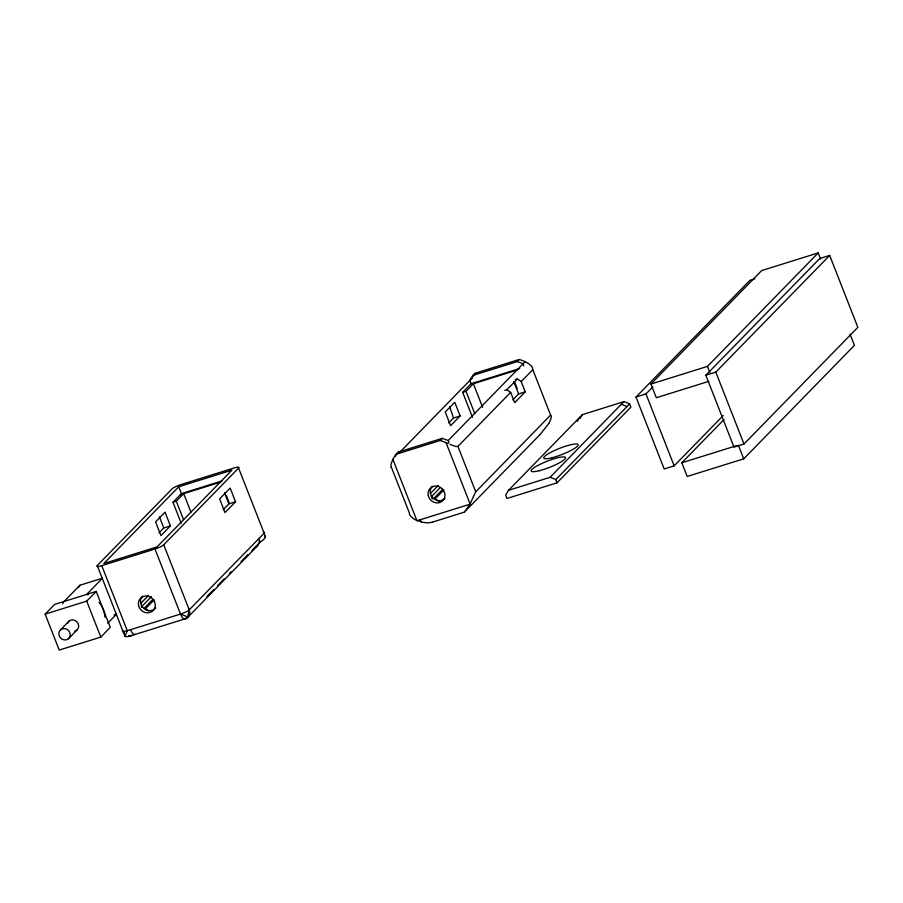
<?xml version="1.0" encoding="UTF-8"?>
<svg xmlns="http://www.w3.org/2000/svg" width="903" height="903" viewBox="0 0 903 903"><rect width="100%" height="100%" fill="white"/><g stroke="black" fill="none" stroke-linecap="round" stroke-linejoin="round"><path stroke-width="1.35" d="M449.66 406.689L453.464 418.044L448.723 422.897M264.624 536.247L265.538 537.014L264.161 533.199L189.224 609.841A7.472 1.332 -21.4 0 1 180.465 614.085L127.267 630.7A7.472 1.332 -21.4 0 1 122.718 630.621L97.231 565.571L172.089 488.85A7.472 1.332 -21.4 0 1 180.848 484.606L234.046 467.991A7.472 1.332 -21.4 0 1 238.595 468.07L264.139 533.176A7.472 1.332 -21.4 0 0 263.258 532.217M265.527 537.048L265.155 537.669A13.376 12.078 -89 0 1 260.538 541.789M125.788 636.513L125.043 636.355L127.267 630.7L101.768 565.65A7.472 1.332 -21.4 0 1 97.231 565.571M185.239 618.713A13.376 5.226 64.2 0 0 187.576 617.246L189.224 609.841L163.736 544.791L238.595 468.07M473.432 496.616L475.734 491.83L550.604 415.098C552.636 415.978 549.927 421.125 549.159 422.92M473.251 497.045L470.091 503.964L446.082 442.718A44.857 41.03 44.3 0 0 440.122 440.517L396.011 454.311A44.857 41.03 44.3 0 0 392.884 459.345L391.055 464.052L390.988 467.314M549.024 423.18L540.208 434.411M395.379 456.444L395.92 455.484M396.496 454.548L398.121 452.143L442.233 438.361L448.193 440.551L449.039 442.707M504.788 390.389L506.888 389.735L510.658 392.365L514.699 402.659L525.241 391.857L521.2 381.563L532.804 369.677C533.007 365.794 528.187 363.311 525.162 361.674A44.857 41.03 44.3 0 0 519.202 359.484L475.08 373.266L472.98 375.422A44.857 41.03 44.3 0 0 469.842 380.456L471.118 383.696L462.675 392.342L472.45 417.276M532.804 369.677L550.604 415.098M539.971 434.648L464.21 512.306L469.955 504.224L417.163 520.715M188.016 617.054L257.603 545.728M45.15 614.13L54.643 604.4L96.203 591.42L110.29 627.371L100.809 637.089L59.237 650.081L45.15 614.13L86.711 601.138L96.203 591.42M88.11 594.829A23.365 21.367 44.3 0 0 86.699 594.388L102.513 578.18L79.961 585.223L64.147 601.432A23.365 21.367 44.3 0 0 62.634 603.757M178.738 486.773L103.879 563.495L157.088 546.868L231.936 470.147L178.738 486.773L181.424 493.625L172.981 502.26L181.221 523.266M172.981 502.26L176.311 501.221L183.693 493.659L190.894 512.046M60.591 629.775L69.023 621.129M159.03 532.826L163.77 527.962L170.419 525.885L165.057 512.193L155.564 521.911L160.937 535.614L170.419 525.885M68.493 638.737A5.982 5.474 44.3 0 0 66.167 628.928A5.982 5.474 44.3 0 0 58.966 635.102A5.982 5.474 44.3 0 0 68.493 638.737L76.936 630.091M107.705 623.251L115.618 615.146M223.143 509.755L228.899 503.863L235.548 501.786L230.186 488.094L219.632 498.896L225.005 512.588L235.548 501.786M140.8 603.339L148.532 595.416M141.432 606.827L151.399 596.669M144.028 608.441L152.923 599.321M154.153 599.852L145.552 608.667A23.365 21.367 44.3 0 0 148.758 610.925M187.587 616.794L185.262 618.769L132.052 635.396A13.376 12.078 -89 0 1 125.788 636.559M206.821 596.669L213.684 589.636M217.6 585.618L224.463 578.586M229.362 573.563L231.326 571.554M241.124 561.519L247.986 554.487M251.903 550.469L260.12 542.048M396.011 454.311L398.121 452.143M398.912 453.171L471.953 378.301M462.675 392.342L466.004 391.304L473.386 383.73L517.284 370.016M460.112 415.956L450.631 425.685L445.258 411.994L454.751 402.264L460.112 415.956L453.464 418.044M440.122 440.517L442.233 438.361M472.98 375.422L517.092 361.64L519.202 359.484M448.193 440.551L525.162 361.674M506.888 389.735L517.43 378.921L521.2 381.563M450.055 444.423L455.451 446.409L457.889 446.443L510.658 392.365M512.836 399.826L518.593 393.934L525.241 391.857M430.494 493.41L438.226 485.487M440.111 487.755L431.216 496.876A23.365 21.367 44.3 0 0 432.323 498.885M433.722 498.512L442.617 489.392M443.847 489.923L435.246 498.738A23.365 21.367 44.3 0 0 439.603 501.639M508.547 490.295L582.39 414.624L623.917 401.643A42.644 39.01 44.3 0 1 629.605 403.923L630.881 407.163L557.038 482.834L506.955 498.479L505.68 495.25A42.644 39.01 44.3 0 1 508.547 490.295L550.074 477.326L623.917 401.643M723.235 415.549L674.157 465.846L664.179 468.962L636.005 397.06L749.862 280.359L754.852 278.801M557.038 482.834L555.774 479.606L629.605 403.923M708.821 381.337L656.323 397.738L650.961 384.035L761.658 270.584L818.197 252.919L820.635 259.15M636.005 397.06L645.972 393.945L652.846 386.902M650.961 384.035L707.489 366.381L818.197 252.919M705.83 375.242L819.698 258.551L829.676 255.425L857.85 327.326L743.982 444.028L734.004 447.143L705.83 375.242L715.808 372.126L829.676 255.425M850.028 334.155L854.419 345.364L743.722 458.826L687.183 476.479L681.821 462.787L723.946 419.613M457.934 446.409L475.746 491.808M391.371 467.235L409.24 512.588C408.709 515.997 413.924 519.135 416.881 520.591L392.884 459.345M432.323 522.216L427.65 522.927L421.441 522.137A7.472 2.709 72.6 0 1 420.29 519.744M471.118 383.696L519.665 368.526M515.331 379.587L517.43 378.921M181.424 493.625L221.991 480.949M180.363 494.697L220.93 482.021M101.768 565.65L154.977 549.024A7.472 1.332 -21.4 0 0 163.736 544.791M113.947 614.954L116.6 614.13M432.402 522.137L464.3 512.17M681.821 462.787L737.006 445.54M187.181 616.704L180.521 614.108L154.977 549.024M448.17 443.633L447.538 443.362M447.12 443.181L446.082 442.718M180.465 614.085L180.521 614.108A7.472 2.709 72.6 0 0 185.262 618.769A7.472 6.84 44.3 0 0 189.224 609.841M125.02 636.322L122.729 630.712A7.472 6.84 44.3 0 0 124.174 632.992M715.808 372.126L743.982 444.028M707.489 366.381L709.927 372.6M738.349 445.123L743.722 458.826M645.972 393.945L674.157 465.846M523.898 365.997L523.051 363.841A44.857 41.03 44.3 0 0 517.092 361.64M514.62 382.003L517.193 388.572M513.717 381.484L518.593 393.934M473.386 383.73L482.642 407.366M466.004 391.304L474.752 413.619M226.461 495.871L229.035 502.429M224.508 492.654L228.899 503.863M176.311 501.221L183.512 519.609M159.379 516.764L163.77 527.962M86.711 601.138L100.809 637.089M577.378 421.295A42.644 39.01 44.3 0 1 579.76 417.31M580.008 418.597A42.644 39.01 44.3 0 1 582.39 414.624M621.287 404.341A42.644 39.01 44.3 0 1 626.987 406.621M550.074 477.326A42.644 39.01 44.3 0 1 555.774 479.606M444.987 498.422A8.816 8.059 44.3 0 1 433.056 498.163A8.816 8.059 44.3 0 1 432.255 486.232M472.134 377.973A44.857 41.03 44.3 0 1 475.08 373.266M421.498 521.832A18.105 12.416 15.3 0 1 417.333 520.455M67.499 623.454A5.982 5.474 44.3 0 1 77.048 621.953A5.982 5.474 44.3 0 1 74.633 631.22M99.048 602.38A23.365 21.367 44.3 0 1 104.872 617.223M78.448 587.548A23.365 21.367 44.3 0 1 79.961 585.223M260.595 541.19A7.472 2.709 72.6 0 1 260.459 541.54M258.811 538.527A7.472 6.84 44.3 0 1 254.849 547.455M132.052 635.396A7.472 6.84 44.3 0 1 128.7 635.577M135.382 634.346A7.472 2.709 72.6 0 1 130.585 629.662M141.782 607.313A23.365 21.367 44.3 0 1 141.523 606.805M155.767 607.809A8.816 8.059 44.3 0 1 143.656 608.362A8.816 8.059 44.3 0 1 142.561 596.161M552.026 457.753A18.444 3.296 -21.4 0 0 578.191 444.942A18.444 3.296 -21.4 0 0 552.715 451.376A18.444 3.296 -21.4 0 0 552.026 457.753M539.418 470.677A18.444 3.296 -21.4 0 0 565.571 457.866A18.444 3.296 -21.4 0 0 540.096 464.3A18.444 3.296 -21.4 0 0 539.418 470.677M428.293 495.724A8.816 8.059 44.3 0 0 442.335 501.109A8.816 8.059 44.3 0 0 438.914 486.649A8.816 8.059 44.3 0 0 428.293 495.724M138.599 605.653A8.816 8.059 44.3 0 0 152.641 611.026A8.816 8.059 44.3 0 0 149.221 596.567A8.816 8.059 44.3 0 0 138.599 605.653"/></g></svg>
